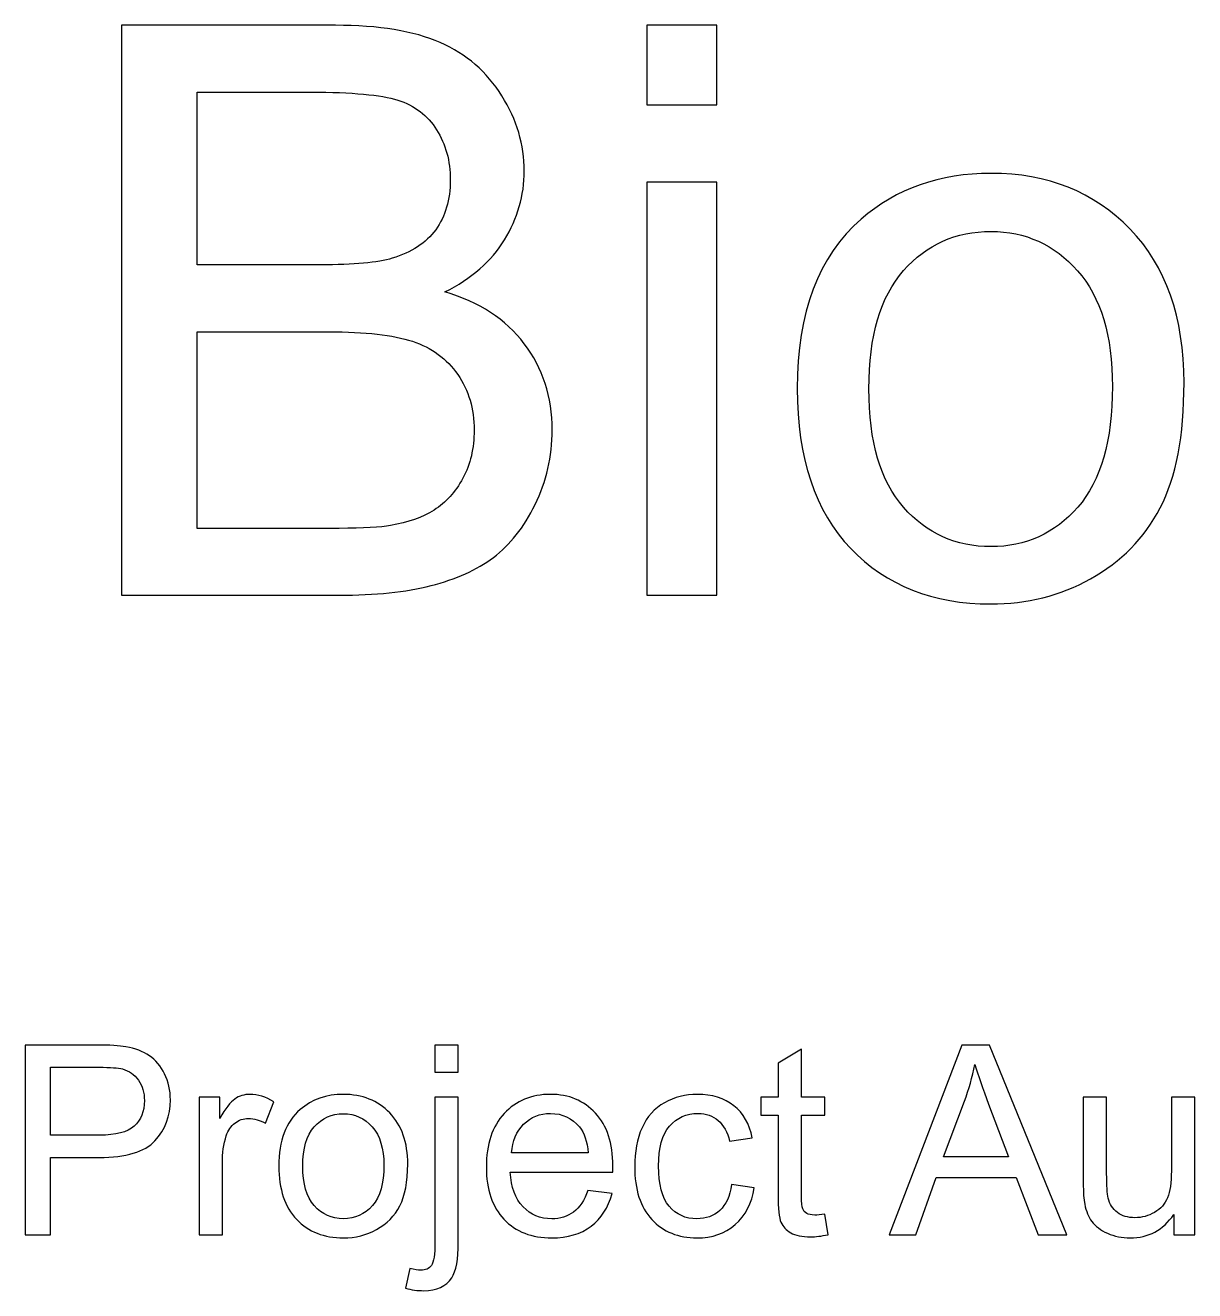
# Model space of a CAD drawing. Header units: millimetres. Extents: x -75 to 76, y -103 to 130.
# Drawn here: x -32.7 to -12.79, y 108.27 to 129.8 of the extents above; entities that cross this region are included whole.
import ezdxf

# ---------------------------------------------------------------- set-up
doc = ezdxf.new("R2010")
doc.units = ezdxf.units.MM
doc.header["$MEASUREMENT"] = 0
doc.layers.add('Layer 1', color=7, linetype='Continuous')

msp = doc.modelspace()

# ---------------------------------------------------------------- linework, layer by layer
at = {"layer": 'Layer 1', "color": 250}
for points, knots in [([(-31.0563, 120.1021), (-31.0563, 120.1021), (-31.0563, 129.7981), (-31.0563, 129.7981), (-31.0563, 129.7981), (-31.0563, 129.7981), (-27.4181, 129.7981), (-27.4181, 129.7981), (-27.4181, 129.7981), (-26.6778, 129.7981), (-26.0842, 129.7011), (-25.635, 129.5047), (-25.635, 129.5047), (-25.1882, 129.3083), (-24.8384, 129.0059), (-24.5855, 128.5974), (-24.5855, 128.5974), (-24.3305, 128.1911), (-24.2041, 127.7646), (-24.2041, 127.3177), (-24.2041, 127.3177), (-24.2041, 126.9047), (-24.317, 126.5142), (-24.5404, 126.1486), (-24.5404, 126.1486), (-24.7639, 125.7829), (-25.1024, 125.4872), (-25.5561, 125.2616), (-25.5561, 125.2616), (-24.9693, 125.09), (-24.5178, 124.7966), (-24.2041, 124.3813), (-24.2041, 124.3813), (-23.8881, 123.9683), (-23.7302, 123.4786), (-23.7302, 122.9143), (-23.7302, 122.9143), (-23.7302, 122.4584), (-23.8272, 122.0364), (-24.0191, 121.6459), (-24.0191, 121.6459), (-24.2109, 121.2554), (-24.4479, 120.9552), (-24.73, 120.7431), (-24.73, 120.7431), (-25.0121, 120.5332), (-25.3665, 120.3729), (-25.7908, 120.2646), (-25.7908, 120.2646), (-26.2173, 120.1563), (-26.7387, 120.1021), (-27.3572, 120.1021), (-27.3572, 120.1021), (-27.3572, 120.1021), (-31.0563, 120.1021), (-31.0563, 120.1021)], [0, 0, 0, 0, 0.0666667, 0.0666667, 0.0666667, 0.0666667, 0.1333333, 0.1333333, 0.1333333, 0.1333333, 0.2, 0.2, 0.2, 0.2, 0.2666667, 0.2666667, 0.2666667, 0.2666667, 0.3333333, 0.3333333, 0.3333333, 0.3333333, 0.4, 0.4, 0.4, 0.4, 0.4666667, 0.4666667, 0.4666667, 0.4666667, 0.5333333, 0.5333333, 0.5333333, 0.5333333, 0.6, 0.6, 0.6, 0.6, 0.6666667, 0.6666667, 0.6666667, 0.6666667, 0.7333333, 0.7333333, 0.7333333, 0.7333333, 0.8, 0.8, 0.8, 0.8, 0.8666667, 0.8666667, 0.8666667, 0.8666667, 1, 1, 1, 1]), ([(-22.1187, 128.4439), (-22.1187, 128.4439), (-22.1187, 129.7981), (-22.1187, 129.7981), (-22.1187, 129.7981), (-22.1187, 129.7981), (-20.927, 129.7981), (-20.927, 129.7981), (-20.927, 129.7981), (-20.927, 129.7981), (-20.927, 128.4439), (-20.927, 128.4439), (-20.927, 128.4439), (-20.927, 128.4439), (-22.1187, 128.4439), (-22.1187, 128.4439)], [0, 0, 0, 0, 0.2, 0.2, 0.2, 0.2, 0.4, 0.4, 0.4, 0.4, 0.6, 0.6, 0.6, 0.6, 1, 1, 1, 1]), ([(-29.7699, 125.722), (-29.7699, 125.722), (-27.6731, 125.722), (-27.6731, 125.722), (-27.6731, 125.722), (-27.1043, 125.722), (-26.6958, 125.7604), (-26.4499, 125.8349), (-26.4499, 125.8349), (-26.1226, 125.9319), (-25.8766, 126.0944), (-25.7118, 126.3201), (-25.7118, 126.3201), (-25.547, 126.5458), (-25.4635, 126.8279), (-25.4635, 127.1687), (-25.4635, 127.1687), (-25.4635, 127.4914), (-25.5403, 127.7758), (-25.696, 128.0196), (-25.696, 128.0196), (-25.8495, 128.2656), (-26.0707, 128.4349), (-26.3573, 128.5252), (-26.3573, 128.5252), (-26.6439, 128.6154), (-27.136, 128.6606), (-27.8311, 128.6606), (-27.8311, 128.6606), (-27.8311, 128.6606), (-29.7699, 128.6606), (-29.7699, 128.6606), (-29.7699, 128.6606), (-29.7699, 128.6606), (-29.7699, 125.722), (-29.7699, 125.722)], [0, 0, 0, 0, 0.1, 0.1, 0.1, 0.1, 0.2, 0.2, 0.2, 0.2, 0.3, 0.3, 0.3, 0.3, 0.4, 0.4, 0.4, 0.4, 0.5, 0.5, 0.5, 0.5, 0.6, 0.6, 0.6, 0.6, 0.7, 0.7, 0.7, 0.7, 0.8, 0.8, 0.8, 0.8, 1, 1, 1, 1]), ([(-19.557, 123.6162), (-19.557, 124.914), (-19.1959, 125.8755), (-18.4714, 126.5006), (-18.4714, 126.5006), (-17.8688, 127.0198), (-17.1308, 127.2793), (-16.2618, 127.2793), (-16.2618, 127.2793), (-15.2981, 127.2793), (-14.5081, 126.9633), (-13.8943, 126.3314), (-13.8943, 126.3314), (-13.2826, 125.7017), (-12.9757, 124.8282), (-12.9757, 123.7155), (-12.9757, 123.7155), (-12.9757, 122.8127), (-13.1111, 122.1041), (-13.3819, 121.5872), (-13.3819, 121.5872), (-13.6528, 121.0703), (-14.0477, 120.6686), (-14.5668, 120.3819), (-14.5668, 120.3819), (-15.0837, 120.0953), (-15.6502, 119.9531), (-16.2618, 119.9531), (-16.2618, 119.9531), (-17.2459, 119.9531), (-18.0403, 120.2668), (-18.6475, 120.8965), (-18.6475, 120.8965), (-19.2546, 121.5262), (-19.557, 122.4335), (-19.557, 123.6162)], [0, 0, 0, 0, 0.1, 0.1, 0.1, 0.1, 0.2, 0.2, 0.2, 0.2, 0.3, 0.3, 0.3, 0.3, 0.4, 0.4, 0.4, 0.4, 0.5, 0.5, 0.5, 0.5, 0.6, 0.6, 0.6, 0.6, 0.7, 0.7, 0.7, 0.7, 0.8, 0.8, 0.8, 0.8, 1, 1, 1, 1]), ([(-22.1187, 120.1021), (-22.1187, 120.1021), (-22.1187, 127.1303), (-22.1187, 127.1303), (-22.1187, 127.1303), (-22.1187, 127.1303), (-20.927, 127.1303), (-20.927, 127.1303), (-20.927, 127.1303), (-20.927, 127.1303), (-20.927, 120.1021), (-20.927, 120.1021), (-20.927, 120.1021), (-20.927, 120.1021), (-22.1187, 120.1021), (-22.1187, 120.1021)], [0, 0, 0, 0, 0.2, 0.2, 0.2, 0.2, 0.4, 0.4, 0.4, 0.4, 0.6, 0.6, 0.6, 0.6, 1, 1, 1, 1]), ([(-18.3383, 123.614), (-18.3383, 122.7157), (-18.1419, 122.0431), (-17.7492, 121.5985), (-17.7492, 121.5985), (-17.3542, 121.1516), (-16.8599, 120.9282), (-16.2618, 120.9282), (-16.2618, 120.9282), (-15.6705, 120.9282), (-15.1785, 121.1516), (-14.7835, 121.6007), (-14.7835, 121.6007), (-14.3908, 122.0499), (-14.1944, 122.7338), (-14.1944, 123.6523), (-14.1944, 123.6523), (-14.1944, 124.519), (-14.393, 125.1758), (-14.788, 125.6204), (-14.788, 125.6204), (-15.183, 126.0673), (-15.675, 126.2907), (-16.2618, 126.2907), (-16.2618, 126.2907), (-16.8599, 126.2907), (-17.3542, 126.0695), (-17.7492, 125.625), (-17.7492, 125.625), (-18.1419, 125.1803), (-18.3383, 124.51), (-18.3383, 123.614)], [0, 0, 0, 0, 0.1111111, 0.1111111, 0.1111111, 0.1111111, 0.2222222, 0.2222222, 0.2222222, 0.2222222, 0.3333333, 0.3333333, 0.3333333, 0.3333333, 0.4444444, 0.4444444, 0.4444444, 0.4444444, 0.5555556, 0.5555556, 0.5555556, 0.5555556, 0.6666667, 0.6666667, 0.6666667, 0.6666667, 0.7777778, 0.7777778, 0.7777778, 0.7777778, 1, 1, 1, 1]), ([(-29.7699, 121.2396), (-29.7699, 121.2396), (-27.3549, 121.2396), (-27.3549, 121.2396), (-27.3549, 121.2396), (-26.9396, 121.2396), (-26.6484, 121.2554), (-26.4792, 121.287), (-26.4792, 121.287), (-26.1858, 121.3389), (-25.9375, 121.427), (-25.7389, 121.5511), (-25.7389, 121.5511), (-25.5403, 121.6752), (-25.3777, 121.8558), (-25.2491, 122.0928), (-25.2491, 122.0928), (-25.1205, 122.3297), (-25.0573, 122.6028), (-25.0573, 122.912), (-25.0573, 122.912), (-25.0573, 123.2754), (-25.1498, 123.5891), (-25.3371, 123.8577), (-25.3371, 123.8577), (-25.5222, 124.1263), (-25.7795, 124.3136), (-26.109, 124.422), (-26.109, 124.422), (-26.4363, 124.5303), (-26.9103, 124.5845), (-27.5264, 124.5845), (-27.5264, 124.5845), (-27.5264, 124.5845), (-29.7699, 124.5845), (-29.7699, 124.5845), (-29.7699, 124.5845), (-29.7699, 124.5845), (-29.7699, 121.2396), (-29.7699, 121.2396)], [0, 0, 0, 0, 0.0909091, 0.0909091, 0.0909091, 0.0909091, 0.1818182, 0.1818182, 0.1818182, 0.1818182, 0.2727273, 0.2727273, 0.2727273, 0.2727273, 0.3636364, 0.3636364, 0.3636364, 0.3636364, 0.4545455, 0.4545455, 0.4545455, 0.4545455, 0.5454545, 0.5454545, 0.5454545, 0.5454545, 0.6363636, 0.6363636, 0.6363636, 0.6363636, 0.7272727, 0.7272727, 0.7272727, 0.7272727, 0.8181818, 0.8181818, 0.8181818, 0.8181818, 1, 1, 1, 1]), ([(-32.696, 109.2172), (-32.696, 109.2172), (-32.696, 112.4492), (-32.696, 112.4492), (-32.696, 112.4492), (-32.696, 112.4492), (-31.4758, 112.4492), (-31.4758, 112.4492), (-31.4758, 112.4492), (-31.2613, 112.4492), (-31.0973, 112.4387), (-30.9837, 112.4184), (-30.9837, 112.4184), (-30.825, 112.392), (-30.6918, 112.3416), (-30.5842, 112.2679), (-30.5842, 112.2679), (-30.4766, 112.1934), (-30.3902, 112.0896), (-30.3247, 111.9564), (-30.3247, 111.9564), (-30.2592, 111.8233), (-30.2269, 111.6766), (-30.2269, 111.5163), (-30.2269, 111.5163), (-30.2269, 111.2425), (-30.3141, 111.0101), (-30.4894, 110.8205), (-30.4894, 110.8205), (-30.664, 110.6301), (-30.9807, 110.5353), (-31.4381, 110.5353), (-31.4381, 110.5353), (-31.4381, 110.5353), (-32.2672, 110.5353), (-32.2672, 110.5353), (-32.2672, 110.5353), (-32.2672, 110.5353), (-32.2672, 109.2172), (-32.2672, 109.2172), (-32.2672, 109.2172), (-32.2672, 109.2172), (-32.696, 109.2172), (-32.696, 109.2172)], [0, 0, 0, 0, 0.0833333, 0.0833333, 0.0833333, 0.0833333, 0.1666667, 0.1666667, 0.1666667, 0.1666667, 0.25, 0.25, 0.25, 0.25, 0.3333333, 0.3333333, 0.3333333, 0.3333333, 0.4166667, 0.4166667, 0.4166667, 0.4166667, 0.5, 0.5, 0.5, 0.5, 0.5833333, 0.5833333, 0.5833333, 0.5833333, 0.6666667, 0.6666667, 0.6666667, 0.6666667, 0.75, 0.75, 0.75, 0.75, 0.8333333, 0.8333333, 0.8333333, 0.8333333, 1, 1, 1, 1]), ([(-25.7235, 111.9888), (-25.7235, 111.9888), (-25.7235, 112.4492), (-25.7235, 112.4492), (-25.7235, 112.4492), (-25.7235, 112.4492), (-25.3263, 112.4492), (-25.3263, 112.4492), (-25.3263, 112.4492), (-25.3263, 112.4492), (-25.3263, 111.9888), (-25.3263, 111.9888), (-25.3263, 111.9888), (-25.3263, 111.9888), (-25.7235, 111.9888), (-25.7235, 111.9888)], [0, 0, 0, 0, 0.2, 0.2, 0.2, 0.2, 0.4, 0.4, 0.4, 0.4, 0.6, 0.6, 0.6, 0.6, 1, 1, 1, 1]), ([(-17.9965, 109.2172), (-17.9965, 109.2172), (-16.7566, 112.4492), (-16.7566, 112.4492), (-16.7566, 112.4492), (-16.7566, 112.4492), (-16.2864, 112.4492), (-16.2864, 112.4492), (-16.2864, 112.4492), (-16.2864, 112.4492), (-14.9706, 109.2172), (-14.9706, 109.2172), (-14.9706, 109.2172), (-14.9706, 109.2172), (-15.4573, 109.2172), (-15.4573, 109.2172), (-15.4573, 109.2172), (-15.4573, 109.2172), (-15.8313, 110.1968), (-15.8313, 110.1968), (-15.8313, 110.1968), (-15.8313, 110.1968), (-17.1922, 110.1968), (-17.1922, 110.1968), (-17.1922, 110.1968), (-17.1922, 110.1968), (-17.5428, 109.2172), (-17.5428, 109.2172), (-17.5428, 109.2172), (-17.5428, 109.2172), (-17.9965, 109.2172), (-17.9965, 109.2172)], [0, 0, 0, 0, 0.1111111, 0.1111111, 0.1111111, 0.1111111, 0.2222222, 0.2222222, 0.2222222, 0.2222222, 0.3333333, 0.3333333, 0.3333333, 0.3333333, 0.4444444, 0.4444444, 0.4444444, 0.4444444, 0.5555556, 0.5555556, 0.5555556, 0.5555556, 0.6666667, 0.6666667, 0.6666667, 0.6666667, 0.7777778, 0.7777778, 0.7777778, 0.7777778, 1, 1, 1, 1]), ([(-19.0888, 109.5716), (-19.0888, 109.5716), (-19.0346, 109.221), (-19.0346, 109.221), (-19.0346, 109.221), (-19.146, 109.1977), (-19.246, 109.1856), (-19.3333, 109.1856), (-19.3333, 109.1856), (-19.477, 109.1856), (-19.5884, 109.2082), (-19.6681, 109.2541), (-19.6681, 109.2541), (-19.7471, 109.3), (-19.8028, 109.3594), (-19.8351, 109.4339), (-19.8351, 109.4339), (-19.8675, 109.5084), (-19.8833, 109.6649), (-19.8833, 109.9033), (-19.8833, 109.9033), (-19.8833, 109.9033), (-19.8833, 111.253), (-19.8833, 111.253), (-19.8833, 111.253), (-19.8833, 111.253), (-20.1766, 111.253), (-20.1766, 111.253), (-20.1766, 111.253), (-20.1766, 111.253), (-20.1766, 111.56), (-20.1766, 111.56), (-20.1766, 111.56), (-20.1766, 111.56), (-19.8833, 111.56), (-19.8833, 111.56), (-19.8833, 111.56), (-19.8833, 111.56), (-19.8833, 112.1393), (-19.8833, 112.1393), (-19.8833, 112.1393), (-19.8833, 112.1393), (-19.486, 112.3777), (-19.486, 112.3777), (-19.486, 112.3777), (-19.486, 112.3777), (-19.486, 111.56), (-19.486, 111.56), (-19.486, 111.56), (-19.486, 111.56), (-19.0888, 111.56), (-19.0888, 111.56), (-19.0888, 111.56), (-19.0888, 111.56), (-19.0888, 111.253), (-19.0888, 111.253), (-19.0888, 111.253), (-19.0888, 111.253), (-19.486, 111.253), (-19.486, 111.253), (-19.486, 111.253), (-19.486, 111.253), (-19.486, 109.8808), (-19.486, 109.8808), (-19.486, 109.8808), (-19.486, 109.7672), (-19.4792, 109.6942), (-19.465, 109.6619), (-19.465, 109.6619), (-19.4514, 109.6295), (-19.4289, 109.6039), (-19.3972, 109.5844), (-19.3972, 109.5844), (-19.3657, 109.5655), (-19.3205, 109.5558), (-19.2618, 109.5558), (-19.2618, 109.5558), (-19.2182, 109.5558), (-19.1603, 109.5611), (-19.0888, 109.5716)], [0, 0, 0, 0, 0.047619, 0.047619, 0.047619, 0.047619, 0.0952381, 0.0952381, 0.0952381, 0.0952381, 0.1428571, 0.1428571, 0.1428571, 0.1428571, 0.1904762, 0.1904762, 0.1904762, 0.1904762, 0.2380952, 0.2380952, 0.2380952, 0.2380952, 0.2857143, 0.2857143, 0.2857143, 0.2857143, 0.3333333, 0.3333333, 0.3333333, 0.3333333, 0.3809524, 0.3809524, 0.3809524, 0.3809524, 0.4285714, 0.4285714, 0.4285714, 0.4285714, 0.4761905, 0.4761905, 0.4761905, 0.4761905, 0.5238095, 0.5238095, 0.5238095, 0.5238095, 0.5714286, 0.5714286, 0.5714286, 0.5714286, 0.6190476, 0.6190476, 0.6190476, 0.6190476, 0.6666667, 0.6666667, 0.6666667, 0.6666667, 0.7142857, 0.7142857, 0.7142857, 0.7142857, 0.7619048, 0.7619048, 0.7619048, 0.7619048, 0.8095238, 0.8095238, 0.8095238, 0.8095238, 0.8571429, 0.8571429, 0.8571429, 0.8571429, 0.9047619, 0.9047619, 0.9047619, 0.9047619, 1, 1, 1, 1]), ([(-32.2672, 110.9145), (-32.2672, 110.9145), (-31.4321, 110.9145), (-31.4321, 110.9145), (-31.4321, 110.9145), (-31.1552, 110.9145), (-30.9597, 110.9656), (-30.843, 111.0687), (-30.843, 111.0687), (-30.7272, 111.1718), (-30.6693, 111.3162), (-30.6693, 111.5035), (-30.6693, 111.5035), (-30.6693, 111.6382), (-30.7031, 111.7541), (-30.7716, 111.8504), (-30.7716, 111.8504), (-30.84, 111.9467), (-30.9303, 112.0106), (-31.0417, 112.0415), (-31.0417, 112.0415), (-31.1139, 112.0602), (-31.247, 112.0701), (-31.4404, 112.0701), (-31.4404, 112.0701), (-31.4404, 112.0701), (-32.2672, 112.0701), (-32.2672, 112.0701), (-32.2672, 112.0701), (-32.2672, 112.0701), (-32.2672, 110.9145), (-32.2672, 110.9145)], [0, 0, 0, 0, 0.1111111, 0.1111111, 0.1111111, 0.1111111, 0.2222222, 0.2222222, 0.2222222, 0.2222222, 0.3333333, 0.3333333, 0.3333333, 0.3333333, 0.4444444, 0.4444444, 0.4444444, 0.4444444, 0.5555556, 0.5555556, 0.5555556, 0.5555556, 0.6666667, 0.6666667, 0.6666667, 0.6666667, 0.7777778, 0.7777778, 0.7777778, 0.7777778, 1, 1, 1, 1]), ([(-17.0666, 110.5443), (-17.0666, 110.5443), (-15.9652, 110.5443), (-15.9652, 110.5443), (-15.9652, 110.5443), (-15.9652, 110.5443), (-16.3022, 111.4404), (-16.3022, 111.4404), (-16.3022, 111.4404), (-16.4038, 111.7127), (-16.4805, 111.9376), (-16.5339, 112.1152), (-16.5339, 112.1152), (-16.5783, 111.9045), (-16.6378, 111.6976), (-16.7123, 111.493), (-16.7123, 111.493), (-16.7123, 111.493), (-17.0666, 110.5443), (-17.0666, 110.5443)], [0, 0, 0, 0, 0.1666667, 0.1666667, 0.1666667, 0.1666667, 0.3333333, 0.3333333, 0.3333333, 0.3333333, 0.5, 0.5, 0.5, 0.5, 0.6666667, 0.6666667, 0.6666667, 0.6666667, 1, 1, 1, 1]), ([(-29.7394, 109.2172), (-29.7394, 109.2172), (-29.7394, 111.56), (-29.7394, 111.56), (-29.7394, 111.56), (-29.7394, 111.56), (-29.3828, 111.56), (-29.3828, 111.56), (-29.3828, 111.56), (-29.3828, 111.56), (-29.3828, 111.2011), (-29.3828, 111.2011), (-29.3828, 111.2011), (-29.2918, 111.3674), (-29.2075, 111.4772), (-29.13, 111.5299), (-29.13, 111.5299), (-29.0525, 111.5833), (-28.9675, 111.6096), (-28.875, 111.6096), (-28.875, 111.6096), (-28.741, 111.6096), (-28.6049, 111.5675), (-28.4665, 111.484), (-28.4665, 111.484), (-28.4665, 111.484), (-28.6079, 111.1176), (-28.6079, 111.1176), (-28.6079, 111.1176), (-28.7042, 111.1718), (-28.8005, 111.1988), (-28.8968, 111.1988), (-28.8968, 111.1988), (-28.9833, 111.1988), (-29.0608, 111.1725), (-29.1293, 111.1206), (-29.1293, 111.1206), (-29.1977, 111.0687), (-29.2466, 110.9965), (-29.2759, 110.904), (-29.2759, 110.904), (-29.3204, 110.7633), (-29.3422, 110.609), (-29.3422, 110.4413), (-29.3422, 110.4413), (-29.3422, 110.4413), (-29.3422, 109.2172), (-29.3422, 109.2172), (-29.3422, 109.2172), (-29.3422, 109.2172), (-29.7394, 109.2172), (-29.7394, 109.2172)], [0, 0, 0, 0, 0.0714286, 0.0714286, 0.0714286, 0.0714286, 0.1428571, 0.1428571, 0.1428571, 0.1428571, 0.2142857, 0.2142857, 0.2142857, 0.2142857, 0.2857143, 0.2857143, 0.2857143, 0.2857143, 0.3571429, 0.3571429, 0.3571429, 0.3571429, 0.4285714, 0.4285714, 0.4285714, 0.4285714, 0.5, 0.5, 0.5, 0.5, 0.5714286, 0.5714286, 0.5714286, 0.5714286, 0.6428571, 0.6428571, 0.6428571, 0.6428571, 0.7142857, 0.7142857, 0.7142857, 0.7142857, 0.7857143, 0.7857143, 0.7857143, 0.7857143, 0.8571429, 0.8571429, 0.8571429, 0.8571429, 1, 1, 1, 1]), ([(-28.3807, 110.3886), (-28.3807, 110.8212), (-28.2603, 111.1417), (-28.0188, 111.3501), (-28.0188, 111.3501), (-27.818, 111.5231), (-27.572, 111.6096), (-27.2823, 111.6096), (-27.2823, 111.6096), (-26.9611, 111.6096), (-26.6978, 111.5043), (-26.4931, 111.2936), (-26.4931, 111.2936), (-26.2892, 111.0837), (-26.1869, 110.7926), (-26.1869, 110.4217), (-26.1869, 110.4217), (-26.1869, 110.1208), (-26.2321, 109.8845), (-26.3223, 109.7123), (-26.3223, 109.7123), (-26.4126, 109.54), (-26.5443, 109.4061), (-26.7173, 109.3105), (-26.7173, 109.3105), (-26.8896, 109.215), (-27.0784, 109.1676), (-27.2823, 109.1676), (-27.2823, 109.1676), (-27.6103, 109.1676), (-27.8751, 109.2722), (-28.0775, 109.4821), (-28.0775, 109.4821), (-28.2799, 109.692), (-28.3807, 109.9944), (-28.3807, 110.3886)], [0, 0, 0, 0, 0.1, 0.1, 0.1, 0.1, 0.2, 0.2, 0.2, 0.2, 0.3, 0.3, 0.3, 0.3, 0.4, 0.4, 0.4, 0.4, 0.5, 0.5, 0.5, 0.5, 0.6, 0.6, 0.6, 0.6, 0.7, 0.7, 0.7, 0.7, 0.8, 0.8, 0.8, 0.8, 1, 1, 1, 1]), ([(-26.2261, 108.3114), (-26.2261, 108.3114), (-26.1531, 108.6477), (-26.1531, 108.6477), (-26.1531, 108.6477), (-26.0733, 108.6274), (-26.0109, 108.6169), (-25.965, 108.6169), (-25.965, 108.6169), (-25.8838, 108.6169), (-25.8236, 108.644), (-25.7837, 108.6974), (-25.7837, 108.6974), (-25.7438, 108.7508), (-25.7235, 108.8855), (-25.7235, 109.0999), (-25.7235, 109.0999), (-25.7235, 109.0999), (-25.7235, 111.56), (-25.7235, 111.56), (-25.7235, 111.56), (-25.7235, 111.56), (-25.3263, 111.56), (-25.3263, 111.56), (-25.3263, 111.56), (-25.3263, 111.56), (-25.3263, 109.0916), (-25.3263, 109.0916), (-25.3263, 109.0916), (-25.3263, 108.8035), (-25.3639, 108.6026), (-25.4391, 108.4898), (-25.4391, 108.4898), (-25.5347, 108.343), (-25.6934, 108.2693), (-25.9154, 108.2693), (-25.9154, 108.2693), (-26.023, 108.2693), (-26.126, 108.2836), (-26.2261, 108.3114)], [0, 0, 0, 0, 0.0909091, 0.0909091, 0.0909091, 0.0909091, 0.1818182, 0.1818182, 0.1818182, 0.1818182, 0.2727273, 0.2727273, 0.2727273, 0.2727273, 0.3636364, 0.3636364, 0.3636364, 0.3636364, 0.4545455, 0.4545455, 0.4545455, 0.4545455, 0.5454545, 0.5454545, 0.5454545, 0.5454545, 0.6363636, 0.6363636, 0.6363636, 0.6363636, 0.7272727, 0.7272727, 0.7272727, 0.7272727, 0.8181818, 0.8181818, 0.8181818, 0.8181818, 1, 1, 1, 1]), ([(-23.1205, 109.9756), (-23.1205, 109.9756), (-22.7097, 109.9214), (-22.7097, 109.9214), (-22.7097, 109.9214), (-22.7737, 109.6829), (-22.8933, 109.4971), (-23.0678, 109.3655), (-23.0678, 109.3655), (-23.2423, 109.2338), (-23.465, 109.1676), (-23.7366, 109.1676), (-23.7366, 109.1676), (-24.0782, 109.1676), (-24.349, 109.2729), (-24.5491, 109.4835), (-24.5491, 109.4835), (-24.7493, 109.6934), (-24.8493, 109.9891), (-24.8493, 110.369), (-24.8493, 110.369), (-24.8493, 110.7618), (-24.7485, 111.0672), (-24.5461, 111.2839), (-24.5461, 111.2839), (-24.3438, 111.5013), (-24.0812, 111.6096), (-23.7584, 111.6096), (-23.7584, 111.6096), (-23.4462, 111.6096), (-23.1912, 111.5035), (-22.9934, 111.2906), (-22.9934, 111.2906), (-22.7955, 111.0778), (-22.6962, 110.7783), (-22.6962, 110.3923), (-22.6962, 110.3923), (-22.6962, 110.369), (-22.6969, 110.3337), (-22.6984, 110.2871), (-22.6984, 110.2871), (-22.6984, 110.2871), (-24.443, 110.2871), (-24.443, 110.2871), (-24.443, 110.2871), (-24.428, 110.0305), (-24.3558, 109.8334), (-24.2249, 109.6972), (-24.2249, 109.6972), (-24.0947, 109.5611), (-23.9315, 109.4926), (-23.7366, 109.4926), (-23.7366, 109.4926), (-23.5914, 109.4926), (-23.4673, 109.5309), (-23.365, 109.6077), (-23.365, 109.6077), (-23.2619, 109.6844), (-23.1807, 109.8071), (-23.1205, 109.9756)], [0, 0, 0, 0, 0.0625, 0.0625, 0.0625, 0.0625, 0.125, 0.125, 0.125, 0.125, 0.1875, 0.1875, 0.1875, 0.1875, 0.25, 0.25, 0.25, 0.25, 0.3125, 0.3125, 0.3125, 0.3125, 0.375, 0.375, 0.375, 0.375, 0.4375, 0.4375, 0.4375, 0.4375, 0.5, 0.5, 0.5, 0.5, 0.5625, 0.5625, 0.5625, 0.5625, 0.625, 0.625, 0.625, 0.625, 0.6875, 0.6875, 0.6875, 0.6875, 0.75, 0.75, 0.75, 0.75, 0.8125, 0.8125, 0.8125, 0.8125, 0.875, 0.875, 0.875, 0.875, 1, 1, 1, 1]), ([(-20.6777, 110.0749), (-20.6777, 110.0749), (-20.2895, 110.0207), (-20.2895, 110.0207), (-20.2895, 110.0207), (-20.3324, 109.7536), (-20.4407, 109.5452), (-20.616, 109.394), (-20.616, 109.394), (-20.7913, 109.2428), (-21.0072, 109.1676), (-21.2623, 109.1676), (-21.2623, 109.1676), (-21.582, 109.1676), (-21.8393, 109.2722), (-22.0334, 109.4813), (-22.0334, 109.4813), (-22.2282, 109.6905), (-22.3253, 109.9899), (-22.3253, 110.3796), (-22.3253, 110.3796), (-22.3253, 110.6324), (-22.2832, 110.8528), (-22.1997, 111.0424), (-22.1997, 111.0424), (-22.1162, 111.2312), (-21.989, 111.3734), (-21.8175, 111.4674), (-21.8175, 111.4674), (-21.6467, 111.5622), (-21.4609, 111.6096), (-21.2593, 111.6096), (-21.2593, 111.6096), (-21.0057, 111.6096), (-20.7973, 111.5457), (-20.6363, 111.4171), (-20.6363, 111.4171), (-20.4746, 111.2884), (-20.3708, 111.1056), (-20.3256, 110.8694), (-20.3256, 110.8694), (-20.3256, 110.8694), (-20.7093, 110.8107), (-20.7093, 110.8107), (-20.7093, 110.8107), (-20.7462, 110.9679), (-20.8109, 111.086), (-20.9049, 111.1657), (-20.9049, 111.1657), (-20.9982, 111.2447), (-21.111, 111.2846), (-21.2435, 111.2846), (-21.2435, 111.2846), (-21.4436, 111.2846), (-21.6061, 111.2131), (-21.7317, 111.0702), (-21.7317, 111.0702), (-21.8566, 110.9265), (-21.919, 110.7008), (-21.919, 110.3909), (-21.919, 110.3909), (-21.919, 110.0764), (-21.8589, 109.8484), (-21.7385, 109.7062), (-21.7385, 109.7062), (-21.6174, 109.5641), (-21.4601, 109.4926), (-21.2668, 109.4926), (-21.2668, 109.4926), (-21.1103, 109.4926), (-20.9802, 109.54), (-20.8763, 109.6355), (-20.8763, 109.6355), (-20.7717, 109.7303), (-20.7055, 109.877), (-20.6777, 110.0749)], [0, 0, 0, 0, 0.05, 0.05, 0.05, 0.05, 0.1, 0.1, 0.1, 0.1, 0.15, 0.15, 0.15, 0.15, 0.2, 0.2, 0.2, 0.2, 0.25, 0.25, 0.25, 0.25, 0.3, 0.3, 0.3, 0.3, 0.35, 0.35, 0.35, 0.35, 0.4, 0.4, 0.4, 0.4, 0.45, 0.45, 0.45, 0.45, 0.5, 0.5, 0.5, 0.5, 0.55, 0.55, 0.55, 0.55, 0.6, 0.6, 0.6, 0.6, 0.65, 0.65, 0.65, 0.65, 0.7, 0.7, 0.7, 0.7, 0.75, 0.75, 0.75, 0.75, 0.8, 0.8, 0.8, 0.8, 0.85, 0.85, 0.85, 0.85, 0.9, 0.9, 0.9, 0.9, 1, 1, 1, 1]), ([(-13.1507, 109.2172), (-13.1507, 109.2172), (-13.1507, 109.5655), (-13.1507, 109.5655), (-13.1507, 109.5655), (-13.3328, 109.3), (-13.5796, 109.1676), (-13.8918, 109.1676), (-13.8918, 109.1676), (-14.0295, 109.1676), (-14.1581, 109.1939), (-14.2778, 109.2466), (-14.2778, 109.2466), (-14.3973, 109.3), (-14.4861, 109.3662), (-14.5441, 109.446), (-14.5441, 109.446), (-14.602, 109.5265), (-14.6426, 109.6242), (-14.6659, 109.7401), (-14.6659, 109.7401), (-14.6817, 109.8184), (-14.69, 109.9417), (-14.69, 110.1103), (-14.69, 110.1103), (-14.69, 110.1103), (-14.69, 111.56), (-14.69, 111.56), (-14.69, 111.56), (-14.69, 111.56), (-14.2928, 111.56), (-14.2928, 111.56), (-14.2928, 111.56), (-14.2928, 111.56), (-14.2928, 110.2637), (-14.2928, 110.2637), (-14.2928, 110.2637), (-14.2928, 110.0568), (-14.2845, 109.9169), (-14.2687, 109.8454), (-14.2687, 109.8454), (-14.2439, 109.7408), (-14.1912, 109.6596), (-14.11, 109.6001), (-14.11, 109.6001), (-14.0295, 109.5408), (-13.9302, 109.5106), (-13.8113, 109.5106), (-13.8113, 109.5106), (-13.6924, 109.5106), (-13.5811, 109.5408), (-13.4772, 109.6017), (-13.4772, 109.6017), (-13.3734, 109.6626), (-13.2997, 109.7461), (-13.2561, 109.8507), (-13.2561, 109.8507), (-13.2132, 109.9553), (-13.1914, 110.108), (-13.1914, 110.3074), (-13.1914, 110.3074), (-13.1914, 110.3074), (-13.1914, 111.56), (-13.1914, 111.56), (-13.1914, 111.56), (-13.1914, 111.56), (-12.7942, 111.56), (-12.7942, 111.56), (-12.7942, 111.56), (-12.7942, 111.56), (-12.7942, 109.2172), (-12.7942, 109.2172), (-12.7942, 109.2172), (-12.7942, 109.2172), (-13.1507, 109.2172), (-13.1507, 109.2172)], [0, 0, 0, 0, 0.05, 0.05, 0.05, 0.05, 0.1, 0.1, 0.1, 0.1, 0.15, 0.15, 0.15, 0.15, 0.2, 0.2, 0.2, 0.2, 0.25, 0.25, 0.25, 0.25, 0.3, 0.3, 0.3, 0.3, 0.35, 0.35, 0.35, 0.35, 0.4, 0.4, 0.4, 0.4, 0.45, 0.45, 0.45, 0.45, 0.5, 0.5, 0.5, 0.5, 0.55, 0.55, 0.55, 0.55, 0.6, 0.6, 0.6, 0.6, 0.65, 0.65, 0.65, 0.65, 0.7, 0.7, 0.7, 0.7, 0.75, 0.75, 0.75, 0.75, 0.8, 0.8, 0.8, 0.8, 0.85, 0.85, 0.85, 0.85, 0.9, 0.9, 0.9, 0.9, 1, 1, 1, 1]), ([(-27.9744, 110.3879), (-27.9744, 110.0885), (-27.909, 109.8642), (-27.7781, 109.7161), (-27.7781, 109.7161), (-27.6464, 109.5671), (-27.4816, 109.4926), (-27.2823, 109.4926), (-27.2823, 109.4926), (-27.0852, 109.4926), (-26.9212, 109.5671), (-26.7895, 109.7168), (-26.7895, 109.7168), (-26.6586, 109.8665), (-26.5932, 110.0944), (-26.5932, 110.4007), (-26.5932, 110.4007), (-26.5932, 110.6895), (-26.6594, 110.9085), (-26.791, 111.0566), (-26.791, 111.0566), (-26.9227, 111.2056), (-27.0867, 111.2801), (-27.2823, 111.2801), (-27.2823, 111.2801), (-27.4816, 111.2801), (-27.6464, 111.2064), (-27.7781, 111.0582), (-27.7781, 111.0582), (-27.909, 110.91), (-27.9744, 110.6865), (-27.9744, 110.3879)], [0, 0, 0, 0, 0.1111111, 0.1111111, 0.1111111, 0.1111111, 0.2222222, 0.2222222, 0.2222222, 0.2222222, 0.3333333, 0.3333333, 0.3333333, 0.3333333, 0.4444444, 0.4444444, 0.4444444, 0.4444444, 0.5555556, 0.5555556, 0.5555556, 0.5555556, 0.6666667, 0.6666667, 0.6666667, 0.6666667, 0.7777778, 0.7777778, 0.7777778, 0.7777778, 1, 1, 1, 1]), ([(-24.4205, 110.6121), (-24.4205, 110.6121), (-23.116, 110.6121), (-23.116, 110.6121), (-23.116, 110.6121), (-23.1333, 110.8092), (-23.1837, 110.9566), (-23.2657, 111.0552), (-23.2657, 111.0552), (-23.3913, 111.2079), (-23.5553, 111.2846), (-23.7562, 111.2846), (-23.7562, 111.2846), (-23.9383, 111.2846), (-24.0909, 111.2237), (-24.2151, 111.1018), (-24.2151, 111.1018), (-24.3385, 110.9799), (-24.4069, 110.8167), (-24.4205, 110.6121)], [0, 0, 0, 0, 0.1666667, 0.1666667, 0.1666667, 0.1666667, 0.3333333, 0.3333333, 0.3333333, 0.3333333, 0.5, 0.5, 0.5, 0.5, 0.6666667, 0.6666667, 0.6666667, 0.6666667, 1, 1, 1, 1])]:
    msp.add_open_spline(points, degree=3, knots=knots, dxfattribs=at)

doc.saveas('drawing.dxf')
